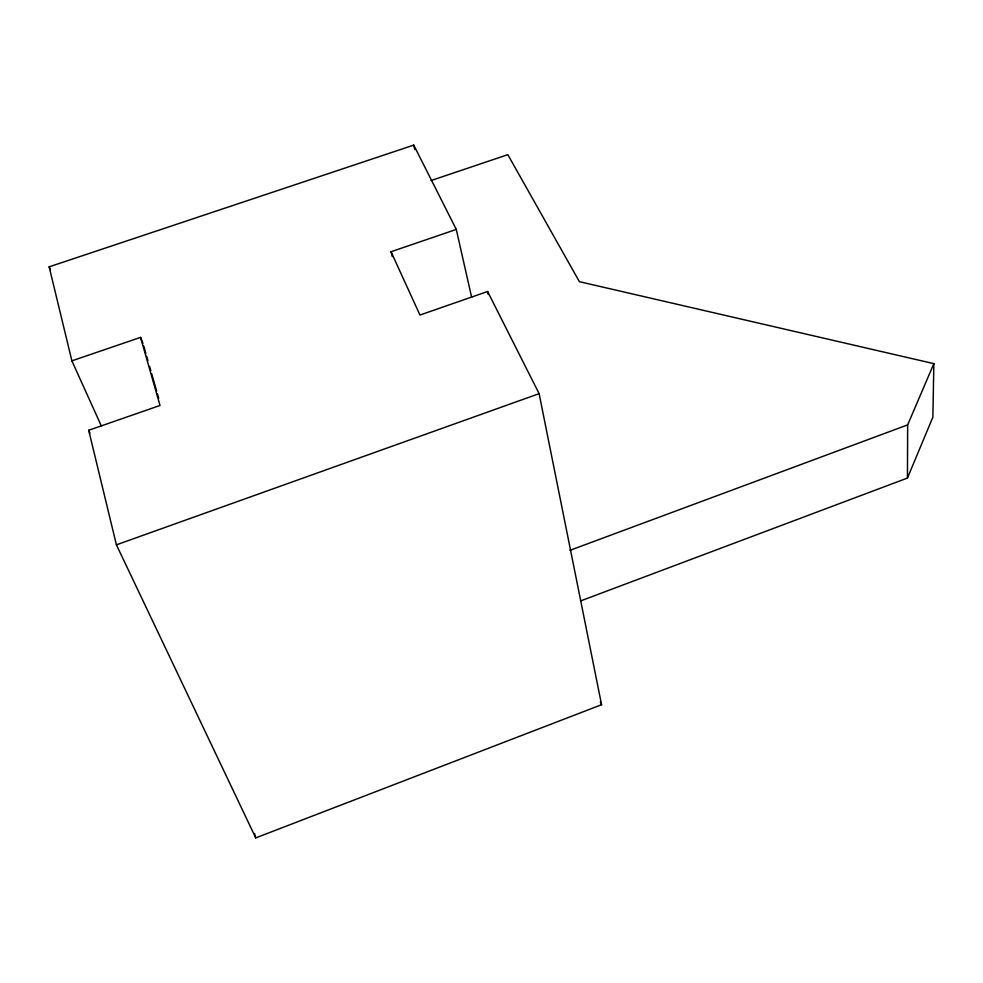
<?xml version="1.0" encoding="UTF-8"?>
<svg xmlns="http://www.w3.org/2000/svg" width="983" height="983" viewBox="0 0 983 983"><rect width="100%" height="100%" fill="white"/><g stroke="black" fill="none" stroke-linecap="round" stroke-linejoin="round"><path stroke-width="1.47" d="M580.818 600.846L907.444 478.057L907.653 424.889L933.85 363.649L579.405 281.679L507.83 154.663L431.095 180.54M933.85 363.649L932.879 417.173L907.444 478.057M456.284 229.432L413.757 145.103L49.15 266.835L71.894 360.847L140.557 337.378L160.02 405.463L88.691 430.271L116.412 544.84L255.74 837.897L601.571 704.7L539.114 393.655L487.605 291.509L419.95 315.039L391.037 251.734L456.284 229.432L471.643 297.345M569.956 550.333L907.653 424.889M116.412 544.84L539.114 393.655M88.691 430.271L89.969 433.061M600.306 701.948L601.571 704.7M71.894 360.847L101.532 426.401M49.15 266.835L50.391 269.637M140.557 337.378L142.953 343.239M143.788 346.139L145.865 353.389M146.688 356.276L147.929 360.626M149.588 366.426L150.841 370.775M151.665 373.663L156.641 391.05M157.477 393.95L158.718 398.299M254.548 833.498L255.74 837.897M391.037 251.734L392.303 256.551M413.757 145.103L414.814 149.563M487.605 291.509L488.244 294.482"/></g></svg>
